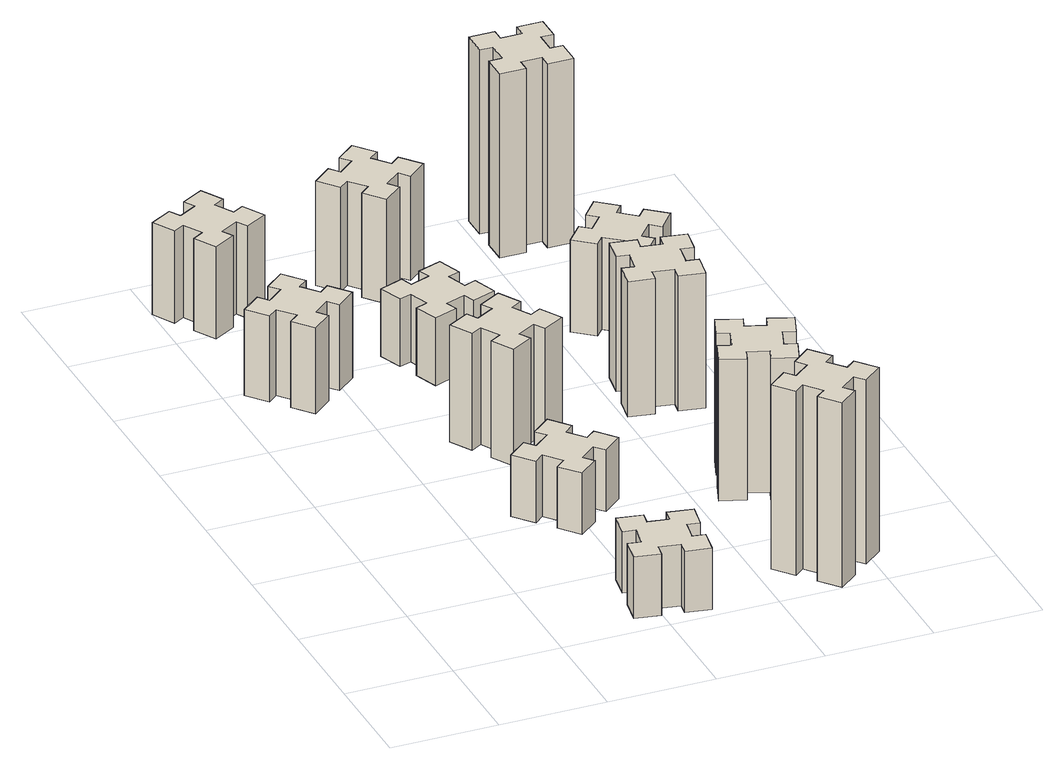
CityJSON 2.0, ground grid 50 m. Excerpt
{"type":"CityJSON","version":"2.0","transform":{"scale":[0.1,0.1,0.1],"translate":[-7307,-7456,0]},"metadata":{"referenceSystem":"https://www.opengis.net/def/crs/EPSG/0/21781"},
"CityObjects":{
"building1":{"type":"Building","attributes":{"class":"1000","function":"1000","usage":"1000","yearOfConstruction":2016,"roofType":"1000","measuredHeight":42,"storeysAboveGround":30,"storeysBelowGround":0},"geometry":[{"type":"Solid","lod":"1","boundaries":[[[[0,1,2,3,4,5,6,7,8,9,10,11,12,13,14,15,16,17,18,19]],[[17,16,20,21]],[[16,15,22,20]],[[15,14,23,22]],[[14,13,24,23]],[[13,12,25,24]],[[12,11,26,25]],[[11,10,27,26]],[[10,9,28,27]],[[9,8,29,28]],[[8,7,30,29]],[[7,6,31,30]],[[6,5,32,31]],[[5,4,33,32]],[[4,3,34,33]],[[3,2,35,34]],[[2,1,36,35]],[[1,0,37,36]],[[0,19,38,37]],[[19,18,39,38]],[[18,17,21,39]],[[24,25,26,27,28,29,30,31,32,33,34,35,36,37,38,39,21,20,22,23]]]]}]},
"building2":{"type":"Building","attributes":{"class":"1000","function":"1000","usage":"1000","yearOfConstruction":2016,"roofType":"1000","measuredHeight":30,"storeysAboveGround":30,"storeysBelowGround":0},"geometry":[{"type":"Solid","lod":"1","boundaries":[[[[40,41,42,43,44,45,46,47,48,49,50,51,52,53,54,55,56,57,58,59]],[[57,56,60,61]],[[56,55,62,60]],[[55,54,63,62]],[[54,53,64,63]],[[53,52,65,64]],[[52,51,66,65]],[[51,50,67,66]],[[50,49,68,67]],[[49,48,69,68]],[[48,47,70,69]],[[47,46,71,70]],[[46,45,72,71]],[[45,44,73,72]],[[44,43,74,73]],[[43,42,75,74]],[[42,41,76,75]],[[41,40,77,76]],[[40,59,78,77]],[[59,58,79,78]],[[58,57,61,79]],[[64,65,66,67,68,69,70,71,72,73,74,75,76,77,78,79,61,60,62,63]]]]}]},
"building3":{"type":"Building","attributes":{"class":"1000","function":"1000","usage":"1000","yearOfConstruction":2016,"roofType":"1000","measuredHeight":45,"storeysAboveGround":30,"storeysBelowGround":0},"geometry":[{"type":"Solid","lod":"1","boundaries":[[[[80,81,82,83,84,85,86,87,88,89,90,91,92,93,94,95,96,97,98,99]],[[97,96,100,101]],[[96,95,102,100]],[[95,94,103,102]],[[94,93,104,103]],[[93,92,105,104]],[[92,91,106,105]],[[91,90,107,106]],[[90,89,108,107]],[[89,88,109,108]],[[88,87,110,109]],[[87,86,111,110]],[[86,85,112,111]],[[85,84,113,112]],[[84,83,114,113]],[[83,82,115,114]],[[82,81,116,115]],[[81,80,117,116]],[[80,99,118,117]],[[99,98,119,118]],[[98,97,101,119]],[[104,105,106,107,108,109,110,111,112,113,114,115,116,117,118,119,101,100,102,103]]]]}]},
"building4":{"type":"Building","attributes":{"class":"1000","function":"1000","usage":"1000","yearOfConstruction":2016,"roofType":"1000","measuredHeight":30,"storeysAboveGround":30,"storeysBelowGround":0},"geometry":[{"type":"Solid","lod":"1","boundaries":[[[[120,121,122,123,124,125,126,127,128,129,130,131,132,133,134,135,136,137,138,139]],[[137,136,140,141]],[[136,135,142,140]],[[135,134,143,142]],[[134,133,144,143]],[[133,132,145,144]],[[132,131,146,145]],[[131,130,147,146]],[[130,129,148,147]],[[129,128,149,148]],[[128,127,150,149]],[[127,126,151,150]],[[126,125,152,151]],[[125,124,153,152]],[[124,123,154,153]],[[123,122,155,154]],[[122,121,156,155]],[[121,120,157,156]],[[120,139,158,157]],[[139,138,159,158]],[[138,137,141,159]],[[144,145,146,147,148,149,150,151,152,153,154,155,156,157,158,159,141,140,142,143]]]]}]},
"building5":{"type":"Building","attributes":{"class":"1000","function":"1000","usage":"1000","yearOfConstruction":2016,"roofType":"1000","measuredHeight":57,"storeysAboveGround":30,"storeysBelowGround":0},"geometry":[{"type":"Solid","lod":"1","boundaries":[[[[160,161,162,163,164,165,166,167,168,169,170,171,172,173,174,175,176,177,178,179]],[[177,176,180,181]],[[176,175,182,180]],[[175,174,183,182]],[[174,173,184,183]],[[173,172,185,184]],[[172,171,186,185]],[[171,170,187,186]],[[170,169,188,187]],[[169,168,189,188]],[[168,167,190,189]],[[167,166,191,190]],[[166,165,192,191]],[[165,164,193,192]],[[164,163,194,193]],[[163,162,195,194]],[[162,161,196,195]],[[161,160,197,196]],[[160,179,198,197]],[[179,178,199,198]],[[178,177,181,199]],[[184,185,186,187,188,189,190,191,192,193,194,195,196,197,198,199,181,180,182,183]]]]}]},
"building6":{"type":"Building","attributes":{"class":"1000","function":"1000","usage":"1000","yearOfConstruction":2016,"roofType":"1000","measuredHeight":33,"storeysAboveGround":30,"storeysBelowGround":0},"geometry":[{"type":"Solid","lod":"1","boundaries":[[[[200,201,202,203,204,205,206,207,208,209,210,211,212,213,214,215,216,217,218,219]],[[217,216,220,221]],[[216,215,222,220]],[[215,214,223,222]],[[214,213,224,223]],[[213,212,225,224]],[[212,211,226,225]],[[211,210,227,226]],[[210,209,228,227]],[[209,208,229,228]],[[208,207,230,229]],[[207,206,231,230]],[[206,205,232,231]],[[205,204,233,232]],[[204,203,234,233]],[[203,202,235,234]],[[202,201,236,235]],[[201,200,237,236]],[[200,219,238,237]],[[219,218,239,238]],[[218,217,221,239]],[[224,225,226,227,228,229,230,231,232,233,234,235,236,237,238,239,221,220,222,223]]]]}]},
"building7":{"type":"Building","attributes":{"class":"1000","function":"1000","usage":"1000","yearOfConstruction":2016,"roofType":"1000","measuredHeight":90,"storeysAboveGround":30,"storeysBelowGround":0},"geometry":[{"type":"Solid","lod":"1","boundaries":[[[[240,241,242,243,244,245,246,247,248,249,250,251,252,253,254,255,256,257,258,259]],[[257,256,260,261]],[[256,255,262,260]],[[255,254,263,262]],[[254,253,264,263]],[[253,252,265,264]],[[252,251,266,265]],[[251,250,267,266]],[[250,249,268,267]],[[249,248,269,268]],[[248,247,270,269]],[[247,246,271,270]],[[246,245,272,271]],[[245,244,273,272]],[[244,243,274,273]],[[243,242,275,274]],[[242,241,276,275]],[[241,240,277,276]],[[240,259,278,277]],[[259,258,279,278]],[[258,257,261,279]],[[264,265,266,267,268,269,270,271,272,273,274,275,276,277,278,279,261,260,262,263]]]]}]},
"building8":{"type":"Building","attributes":{"class":"1000","function":"1000","usage":"1000","yearOfConstruction":2016,"roofType":"1000","measuredHeight":51,"storeysAboveGround":30,"storeysBelowGround":0},"geometry":[{"type":"Solid","lod":"1","boundaries":[[[[280,281,282,283,284,285,286,287,288,289,290,291,292,293,294,295,296,297,298,299]],[[297,296,300,301]],[[296,295,302,300]],[[295,294,303,302]],[[294,293,304,303]],[[293,292,305,304]],[[292,291,306,305]],[[291,290,307,306]],[[290,289,308,307]],[[289,288,309,308]],[[288,287,310,309]],[[287,286,311,310]],[[286,285,312,311]],[[285,284,313,312]],[[284,283,314,313]],[[283,282,315,314]],[[282,281,316,315]],[[281,280,317,316]],[[280,299,318,317]],[[299,298,319,318]],[[298,297,301,319]],[[304,305,306,307,308,309,310,311,312,313,314,315,316,317,318,319,301,300,302,303]]]]}]},
"building9":{"type":"Building","attributes":{"class":"1000","function":"1000","usage":"1000","yearOfConstruction":2016,"roofType":"1000","measuredHeight":69,"storeysAboveGround":30,"storeysBelowGround":0},"geometry":[{"type":"Solid","lod":"1","boundaries":[[[[320,321,322,323,324,325,326,327,328,329,330,331,332,333,334,335,336,337,338,339]],[[337,336,340,341]],[[336,335,342,340]],[[335,334,343,342]],[[334,333,344,343]],[[333,332,345,344]],[[332,331,346,345]],[[331,330,347,346]],[[330,329,348,347]],[[329,328,349,348]],[[328,327,350,349]],[[327,326,351,350]],[[326,325,352,351]],[[325,324,353,352]],[[324,323,354,353]],[[323,322,355,354]],[[322,321,356,355]],[[321,320,357,356]],[[320,339,358,357]],[[339,338,359,358]],[[338,337,341,359]],[[344,345,346,347,348,349,350,351,352,353,354,355,356,357,358,359,341,340,342,343]]]]}]},
"building10":{"type":"Building","attributes":{"class":"1000","function":"1000","usage":"1000","yearOfConstruction":2016,"roofType":"1000","measuredHeight":66,"storeysAboveGround":30,"storeysBelowGround":0},"geometry":[{"type":"Solid","lod":"1","boundaries":[[[[360,361,362,363,364,365,366,367,368,369,370,371,372,373,374,375,376,377,378,379]],[[377,376,380,381]],[[376,375,382,380]],[[375,374,383,382]],[[374,373,384,383]],[[373,372,385,384]],[[372,371,386,385]],[[371,370,387,386]],[[370,369,388,387]],[[369,368,389,388]],[[368,367,390,389]],[[367,366,391,390]],[[366,365,392,391]],[[365,364,393,392]],[[364,363,394,393]],[[363,362,395,394]],[[362,361,396,395]],[[361,360,397,396]],[[360,379,398,397]],[[379,378,399,398]],[[378,377,381,399]],[[384,385,386,387,388,389,390,391,392,393,394,395,396,397,398,399,381,380,382,383]]]]}]},
"building11":{"type":"Building","attributes":{"class":"1000","function":"1000","usage":"1000","yearOfConstruction":2016,"roofType":"1000","measuredHeight":45,"storeysAboveGround":30,"storeysBelowGround":0},"geometry":[{"type":"Solid","lod":"1","boundaries":[[[[400,401,402,403,404,405,406,407,408,409,410,411,412,413,414,415,416,417,418,419]],[[417,416,420,421]],[[416,415,422,420]],[[415,414,423,422]],[[414,413,424,423]],[[413,412,425,424]],[[412,411,426,425]],[[411,410,427,426]],[[410,409,428,427]],[[409,408,429,428]],[[408,407,430,429]],[[407,406,431,430]],[[406,405,432,431]],[[405,404,433,432]],[[404,403,434,433]],[[403,402,435,434]],[[402,401,436,435]],[[401,400,437,436]],[[400,419,438,437]],[[419,418,439,438]],[[418,417,421,439]],[[424,425,426,427,428,429,430,431,432,433,434,435,436,437,438,439,421,420,422,423]]]]}]},
"building12":{"type":"Building","attributes":{"class":"1000","function":"1000","usage":"1000","yearOfConstruction":2016,"roofType":"1000","measuredHeight":90,"storeysAboveGround":30,"storeysBelowGround":0},"geometry":[{"type":"Solid","lod":"1","boundaries":[[[[440,441,442,443,444,445,446,447,448,449,450,451,452,453,454,455,456,457,458,459]],[[457,456,460,461]],[[456,455,462,460]],[[455,454,463,462]],[[454,453,464,463]],[[453,452,465,464]],[[452,451,466,465]],[[451,450,467,466]],[[450,449,468,467]],[[449,448,469,468]],[[448,447,470,469]],[[447,446,471,470]],[[446,445,472,471]],[[445,444,473,472]],[[444,443,474,473]],[[443,442,475,474]],[[442,441,476,475]],[[441,440,477,476]],[[440,459,478,477]],[[459,458,479,478]],[[458,457,461,479]],[[464,465,466,467,468,469,470,471,472,473,474,475,476,477,478,479,461,460,462,463]]]]}]}
},
"vertices":[
[219,2433,0],[283,2356,0],[237,2318,0],[314,2226,0],[406,2303,0],[368,2349,0],[444,2413,0],[483,2367,0],[575,2444,0],[498,2536,0],[452,2498,0],[387,2574,0],[433,2613,0],[356,2705,0],[264,2628,0],[303,2582,0],[226,2517,0],[188,2563,0],[96,2486,0],[173,2394,0],[226,2517,420],[188,2563,420],[303,2582,420],[264,2628,420],[356,2705,420],[433,2613,420],[387,2574,420],[452,2498,420],[498,2536,420],[575,2444,420],[483,2367,420],[444,2413,420],[368,2349,420],[406,2303,420],[314,2226,420],[237,2318,420],[283,2356,420],[219,2433,420],[173,2394,420],[96,2486,420],
[976,314,0],[958,215,0],[899,226,0],[878,107,0],[997,87,0],[1007,146,0],[1105,128,0],[1095,69,0],[1213,48,0],[1234,167,0],[1175,177,0],[1192,275,0],[1251,265,0],[1272,383,0],[1154,404,0],[1144,345,0],[1045,362,0],[1056,421,0],[937,442,0],[917,324,0],[1045,362,300],[1056,421,300],[1144,345,300],[1154,404,300],[1272,383,300],[1251,265,300],[1192,275,300],[1175,177,300],[1234,167,300],[1213,48,300],[1095,69,300],[1105,128,300],[1007,146,300],[997,87,300],[878,107,300],[899,226,300],[958,215,300],[976,314,300],[917,324,300],[937,442,300],
[224,3326,0],[137,3276,0],[107,3328,0],[3,3268,0],[63,3164,0],[115,3194,0],[165,3107,0],[113,3077,0],[173,2973,0],[277,3033,0],[247,3085,0],[334,3135,0],[364,3083,0],[468,3143,0],[408,3247,0],[356,3217,0],[306,3304,0],[358,3334,0],[298,3438,0],[194,3378,0],[306,3304,450],[358,3334,450],[356,3217,450],[408,3247,450],[468,3143,450],[364,3083,450],[334,3135,450],[247,3085,450],[277,3033,450],[173,2973,450],[113,3077,450],[165,3107,450],[115,3194,450],[63,3164,450],[3,3268,450],[107,3328,450],[137,3276,450],[224,3326,450],[194,3378,450],[298,3438,450],
[1008,969,0],[1084,1033,0],[1123,987,0],[1215,1064,0],[1138,1156,0],[1092,1118,0],[1027,1194,0],[1073,1233,0],[996,1325,0],[904,1248,0],[943,1202,0],[866,1137,0],[828,1183,0],[736,1106,0],[813,1014,0],[859,1053,0],[923,976,0],[877,938,0],[954,846,0],[1046,923,0],[923,976,300],[877,938,300],[859,1053,300],[813,1014,300],[736,1106,300],[828,1183,300],[866,1137,300],[943,1202,300],[904,1248,300],[996,1325,300],[1073,1233,300],[1027,1194,300],[1092,1118,300],[1138,1156,300],[1215,1064,300],[1123,987,300],[1084,1033,300],[1008,969,300],[1046,923,300],[954,846,300],
[855,1714,0],[905,1627,0],[853,1597,0],[913,1493,0],[1017,1553,0],[987,1605,0],[1074,1655,0],[1104,1603,0],[1208,1663,0],[1148,1767,0],[1096,1737,0],[1046,1824,0],[1098,1854,0],[1038,1958,0],[934,1898,0],[964,1846,0],[877,1796,0],[847,1848,0],[743,1788,0],[803,1684,0],[877,1796,570],[847,1848,570],[964,1846,570],[934,1898,570],[1038,1958,570],[1098,1854,570],[1046,1824,570],[1096,1737,570],[1148,1767,570],[1208,1663,570],[1104,1603,570],[1074,1655,570],[987,1605,570],[1017,1553,570],[913,1493,570],[853,1597,570],[905,1627,570],[855,1714,570],[803,1684,570],[743,1788,570],
[966,2345,0],[1060,2379,0],[1080,2323,0],[1193,2364,0],[1152,2477,0],[1096,2456,0],[1062,2550,0],[1118,2570,0],[1077,2683,0],[964,2642,0],[985,2586,0],[891,2552,0],[870,2608,0],[757,2567,0],[799,2454,0],[855,2475,0],[889,2381,0],[833,2360,0],[874,2247,0],[987,2289,0],[889,2381,330],[833,2360,330],[855,2475,330],[799,2454,330],[757,2567,330],[870,2608,330],[891,2552,330],[985,2586,330],[964,2642,330],[1077,2683,330],[1118,2570,330],[1062,2550,330],[1096,2456,330],[1152,2477,330],[1193,2364,330],[1080,2323,330],[1060,2379,330],[966,2345,330],[987,2289,330],[874,2247,330],
[1848,129,0],[1924,193,0],[1963,147,0],[2055,224,0],[1978,316,0],[1932,278,0],[1867,354,0],[1913,393,0],[1836,485,0],[1744,408,0],[1783,362,0],[1706,297,0],[1668,343,0],[1576,266,0],[1653,174,0],[1699,213,0],[1763,136,0],[1717,98,0],[1794,6,0],[1886,83,0],[1763,136,900],[1717,98,900],[1699,213,900],[1653,174,900],[1576,266,900],[1668,343,900],[1706,297,900],[1783,362,900],[1744,408,900],[1836,485,900],[1913,393,900],[1867,354,900],[1932,278,900],[1978,316,900],[2055,224,900],[1963,147,900],[1924,193,900],[1848,129,900],[1886,83,900],[1794,6,900],
[1092,3238,0],[1027,3314,0],[1073,3353,0],[996,3445,0],[904,3368,0],[943,3322,0],[866,3257,0],[828,3303,0],[736,3226,0],[813,3134,0],[859,3173,0],[923,3096,0],[877,3058,0],[954,2966,0],[1046,3043,0],[1008,3089,0],[1084,3153,0],[1123,3107,0],[1215,3184,0],[1138,3276,0],[1084,3153,510],[1123,3107,510],[1008,3089,510],[1046,3043,510],[954,2966,510],[877,3058,510],[923,3096,510],[859,3173,510],[813,3134,510],[736,3226,510],[828,3303,510],[866,3257,510],[943,3322,510],[904,3368,510],[996,3445,510],[1073,3353,510],[1027,3314,510],[1092,3238,510],[1138,3276,510],[1215,3184,510],
[1731,899,0],[1825,865,0],[1804,809,0],[1917,767,0],[1958,880,0],[1902,901,0],[1936,995,0],[1992,974,0],[2033,1087,0],[1920,1128,0],[1900,1072,0],[1806,1106,0],[1827,1162,0],[1714,1203,0],[1673,1090,0],[1729,1070,0],[1695,976,0],[1639,997,0],[1597,884,0],[1710,843,0],[1695,976,690],[1639,997,690],[1729,1070,690],[1673,1090,690],[1714,1203,690],[1827,1162,690],[1806,1106,690],[1900,1072,690],[1920,1128,690],[2033,1087,690],[1992,974,690],[1936,995,690],[1902,901,690],[1958,880,690],[1917,767,690],[1804,809,690],[1825,865,690],[1731,899,690],[1710,843,690],[1597,884,690],
[1647,1726,0],[1745,1708,0],[1735,1649,0],[1853,1628,0],[1874,1747,0],[1815,1757,0],[1832,1855,0],[1891,1845,0],[1912,1963,0],[1794,1984,0],[1784,1925,0],[1685,1942,0],[1696,2001,0],[1577,2022,0],[1557,1904,0],[1616,1894,0],[1598,1795,0],[1539,1806,0],[1518,1687,0],[1637,1667,0],[1598,1795,660],[1539,1806,660],[1616,1894,660],[1557,1904,660],[1577,2022,660],[1696,2001,660],[1685,1942,660],[1784,1925,660],[1794,1984,660],[1912,1963,660],[1891,1845,660],[1832,1855,660],[1815,1757,660],[1874,1747,660],[1853,1628,660],[1735,1649,660],[1745,1708,660],[1647,1726,660],[1637,1667,660],[1518,1687,660],
[1924,2517,0],[1848,2582,0],[1886,2628,0],[1794,2705,0],[1717,2613,0],[1763,2574,0],[1699,2498,0],[1653,2536,0],[1576,2444,0],[1668,2367,0],[1706,2413,0],[1783,2349,0],[1744,2303,0],[1836,2226,0],[1913,2318,0],[1867,2356,0],[1932,2433,0],[1978,2394,0],[2055,2486,0],[1963,2563,0],[1932,2433,450],[1978,2394,450],[1867,2356,450],[1913,2318,450],[1836,2226,450],[1744,2303,450],[1783,2349,450],[1706,2413,450],[1668,2367,450],[1576,2444,450],[1653,2536,450],[1699,2498,450],[1763,2574,450],[1717,2613,450],[1794,2705,450],[1886,2628,450],[1848,2582,450],[1924,2517,450],[1963,2563,450],[2055,2486,450],
[1665,3195,0],[1765,3195,0],[1765,3135,0],[1885,3135,0],[1885,3255,0],[1825,3255,0],[1825,3355,0],[1885,3355,0],[1885,3475,0],[1765,3475,0],[1765,3415,0],[1665,3415,0],[1665,3475,0],[1545,3475,0],[1545,3355,0],[1605,3355,0],[1605,3255,0],[1545,3255,0],[1545,3135,0],[1665,3135,0],[1605,3255,900],[1545,3255,900],[1605,3355,900],[1545,3355,900],[1545,3475,900],[1665,3475,900],[1665,3415,900],[1765,3415,900],[1765,3475,900],[1885,3475,900],[1885,3355,900],[1825,3355,900],[1825,3255,900],[1885,3255,900],[1885,3135,900],[1765,3135,900],[1765,3195,900],[1665,3195,900],[1665,3135,900],[1545,3135,900]
]}
